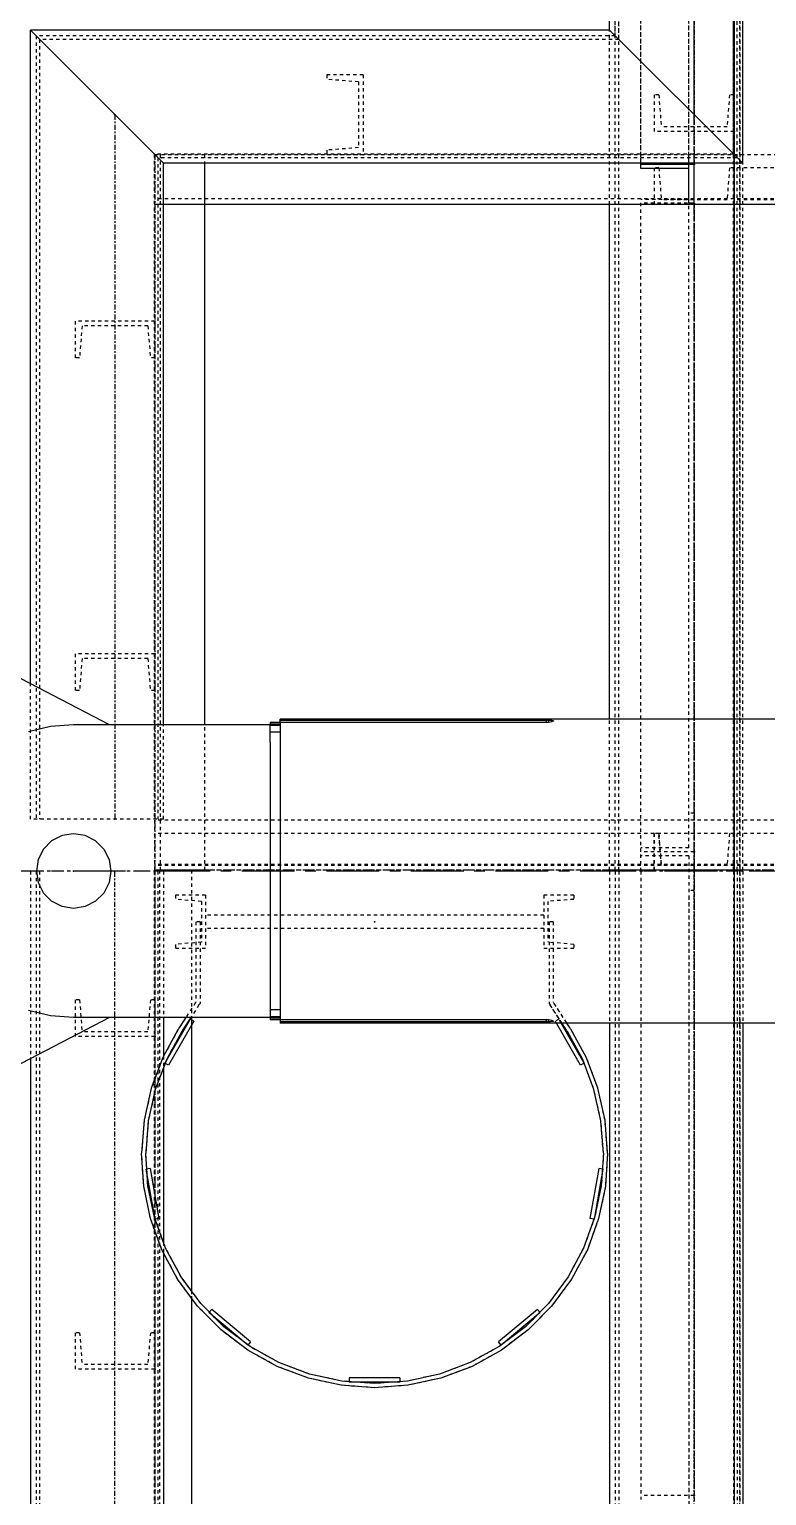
# Model space of a CAD drawing. Header units: millimetres. Extents: x 5143 to 30813, y 232 to 21408.
# Drawn here: x 11949.1 to 12059.9, y 10726.4 to 10946.8 of the extents above; entities that cross this region are included whole.
import ezdxf

# ---------------------------------------------------------------- set-up
doc = ezdxf.new("R2010")
doc.units = ezdxf.units.MM
doc.header["$LTSCALE"] = 0.25
for name, pattern in [('CENTER', [50.8, 31.75, -6.35, 6.35, -6.35]), ('XKITLINE00', [0]), ('XKITLINE02', [4, 2, -2]), ('XKITLINE03', [6, 3, -1, 1, -1])]:
    doc.linetypes.add(name, pattern=pattern)

msp = doc.modelspace()

# ---------------------------------------------------------------- linework, layer by layer
at = {"color": 3, "linetype": 'XKITLINE02'}
for p, q in [((12036.31, 10820.42), (12036.31, 11600.44)), ((12037.16, 10820.42), (12037.16, 11600.44)), ((12037.69, 10820.42), (12037.69, 11600.44)), ((12054.92, 10820.42), (12054.92, 11600.44)), ((12055, 10058.83), (12055.01, 11600.44)), ((12055.46, 10820.42), (12055.46, 11600.44)), ((12055.85, 10058.83), (12055.86, 11600.44)), ((12056.31, 10820.42), (12056.31, 11600.44)), ((12037.16, 10945.77), (12037.16, 11231.06)), ((12037.69, 10945.24), (12037.69, 11231.06)), ((12054.92, 10928), (12054.92, 11231.06)), ((12055, 11231.06), (12055, 10409.49)), ((12055, 10926.62), (12055, 11231.06)), ((12055.46, 10927.47), (12055.46, 11231.06)), ((12055.85, 11231.06), (12055.85, 10409.49)), ((12041.01, 10925.85), (12041.01, 11023.17)), ((12041.01, 10926.62), (12041.01, 11023.17)), ((12049.01, 10920.61), (12049.01, 11023.17)), ((12049.01, 10933.92), (12049.01, 11023.17)), ((12048.21, 10920.61), (12048.21, 11022.59)), ((12048.21, 10925.85), (12048.21, 11022.59)), ((11950.15, 10945.77), (11950.16, 10828.06)), ((12037.16, 10945.77), (11950.15, 10945.77)), ((11950.68, 10945.24), (11950.69, 10828.06)), ((12037.69, 10945.24), (11950.68, 10945.24)), ((12041.01, 10926.62), (12041.01, 10941.92)), ((11993.81, 10939.92), (11993.81, 10939.24)), ((11999.31, 10939.92), (11993.81, 10939.92)), ((11993.81, 10939.92), (11993.81, 10939.24)), ((11998.61, 10938.86), (11993.81, 10939.24)), ((11999.31, 10939.92), (11999.31, 10927.92)), ((11999.31, 10939.92), (11999.31, 10927.92)), ((11998.61, 10938.86), (11998.61, 10928.98)), ((11998.61, 10938.86), (11998.61, 10928.98)), ((12043.69, 10936.92), (12043.01, 10936.92)), ((12043.01, 10936.92), (12043.01, 10931.42)), ((12043.01, 10936.92), (12043.01, 10931.42)), ((12043.69, 10936.92), (12044.07, 10932.12)), ((12043.69, 10936.92), (12044.07, 10932.12)), ((12054.33, 10936.92), (12053.94, 10932.12)), ((12054.33, 10936.92), (12053.94, 10932.12)), ((12055.01, 10936.92), (12054.33, 10936.92)), ((12055.01, 10936.92), (12055.01, 10931.42)), ((12055.01, 10936.92), (12055.01, 10931.42)), ((12048.21, 10925.85), (12048.21, 10934.72)), ((12049.01, 10926.43), (12049.01, 10933.92)), ((12055.01, 10931.42), (12043.01, 10931.42)), ((12053.94, 10932.12), (12044.07, 10932.12)), ((11998.61, 10928.98), (11993.81, 10928.6)), ((11993.81, 10928.6), (11993.81, 10927.92)), ((11993.81, 10928.6), (11993.81, 10927.92)), ((11967.92, 10928), (11967.92, 10828.07)), ((12054.92, 10928), (11967.92, 10928)), ((12062.5, 10927.92), (11968.01, 10927.92)), ((11968.01, 10920.42), (11968.01, 10927.92)), ((11975.51, 10927.92), (11968.01, 10927.92)), ((11968.01, 10820.42), (11968.01, 10927.92)), ((11968.45, 10927.47), (11968.46, 10828.07)), ((12055.46, 10927.47), (11968.45, 10927.47)), ((11968.86, 10820.42), (11968.86, 10927.92)), ((11975.51, 10820.42), (11975.51, 10927.92)), ((11999.31, 10927.92), (11993.81, 10927.92)), ((12049.01, 10926.43), (12041.01, 10926.43)), ((12049.01, 10926.42), (12048.21, 10926.42)), ((12048.21, 10823.75), (12048.21, 10926.42)), ((12049.01, 10823.17), (12049.01, 10926.42)), ((12048.21, 10925.85), (12041.01, 10925.85)), ((12043.69, 10925.92), (12043.01, 10925.92)), ((12043.01, 10925.92), (12043.01, 10920.42)), ((12043.01, 10925.92), (12043.01, 10920.42)), ((12043.69, 10925.92), (12044.07, 10921.12)), ((12043.69, 10925.92), (12044.07, 10921.12)), ((12054.33, 10925.92), (12053.94, 10921.12)), ((12054.33, 10925.92), (12053.94, 10921.12)), ((12055.01, 10925.92), (12054.33, 10925.92)), ((12154.99, 10925.92), (12055.01, 10925.92)), ((12055.01, 10920.42), (12055.01, 10925.92)), ((12055.01, 10925.92), (12055.01, 10920.42)), ((12055.01, 10925.92), (12055.01, 10920.42)), ((12154.99, 10921.27), (11968.01, 10921.27)), ((11969.3, 10920.42), (11968.01, 10920.42)), ((12048.21, 10921.2), (12041.01, 10921.2)), ((12041.01, 10823.17), (12041.01, 10921.2)), ((12049.01, 10920.62), (12041.01, 10920.62)), ((12055.01, 10920.42), (12043.01, 10920.42)), ((12053.94, 10921.12), (12044.07, 10921.12)), ((12049.01, 10920.61), (12048.21, 10920.61)), ((12049.01, 10920.42), (12049.01, 10823.17)), ((12062.5, 10920.42), (12055, 10920.42)), ((12154.99, 10921.12), (12055.01, 10921.12)), ((12154.99, 10920.42), (12055.01, 10920.42)), ((11956.01, 10902.92), (11956.01, 10897.42)), ((11968.01, 10902.92), (11956.01, 10902.92)), ((11956.01, 10902.92), (11956.01, 10897.42)), ((11957.07, 10902.22), (11956.69, 10897.42)), ((11957.07, 10902.22), (11956.69, 10897.42)), ((11966.94, 10902.22), (11957.07, 10902.22)), ((11966.94, 10902.22), (11967.33, 10897.42)), ((11966.94, 10902.22), (11967.33, 10897.42)), ((11968.01, 10902.92), (11968.01, 10897.42)), ((11968.01, 10902.92), (11968.01, 10897.42)), ((11956.69, 10897.42), (11956.01, 10897.42)), ((11968.01, 10897.42), (11967.33, 10897.42)), ((11956.01, 10852.92), (11956.01, 10847.42)), ((11968.01, 10852.92), (11956.01, 10852.92)), ((11956.01, 10852.92), (11956.01, 10847.42)), ((11957.07, 10852.22), (11956.69, 10847.42)), ((11957.07, 10852.22), (11956.69, 10847.42)), ((11966.94, 10852.22), (11957.07, 10852.22)), ((11966.94, 10852.22), (11967.33, 10847.42)), ((11966.94, 10852.22), (11967.33, 10847.42)), ((11968.01, 10852.92), (11968.01, 10847.42)), ((11968.01, 10852.92), (11968.01, 10847.42)), ((11949.31, 10828.06), (11949.31, 10848.45)), ((11956.69, 10847.42), (11956.01, 10847.42)), ((11968.01, 10847.42), (11967.33, 10847.42)), ((11969.31, 10828.07), (11969.31, 10842.27)), ((11975.51, 10820.42), (11975.51, 10842.27)), ((12036.31, 10820.42), (12036.31, 10843.12)), ((11969.31, 10828.07), (11949.31, 10828.06)), ((12154.99, 10827.92), (11968.01, 10827.92)), ((11968.01, 10820.42), (11968.01, 10827.92)), ((12049.01, 10828.97), (12048.21, 10828.97)), ((12154.99, 10825.92), (11968.01, 10825.92)), ((11968.01, 10820.42), (11968.01, 10825.92)), ((12043.69, 10825.92), (12043.01, 10825.92)), ((12043.01, 10825.92), (12043.01, 10820.42)), ((12043.01, 10825.92), (12043.01, 10820.42)), ((12043.69, 10825.92), (12043.01, 10825.92)), ((12043.01, 10820.42), (12043.01, 10825.92)), ((12043.01, 10825.92), (12043.01, 10820.42)), ((12043.69, 10825.92), (12044.07, 10821.12)), ((12043.69, 10825.92), (12044.07, 10821.12)), ((12044.07, 10821.12), (12043.69, 10825.92)), ((12043.69, 10825.92), (12044.07, 10821.12)), ((12054.33, 10825.92), (12053.94, 10821.12)), ((12054.33, 10825.92), (12053.94, 10821.12)), ((12054.33, 10825.92), (12053.94, 10821.12)), ((12054.33, 10825.92), (12053.94, 10821.12)), ((12055.01, 10825.92), (12054.33, 10825.92)), ((12055.01, 10825.92), (12054.33, 10825.92)), ((12055.01, 10825.92), (12055.01, 10820.42)), ((12055.01, 10825.92), (12055.01, 10820.42)), ((12055.01, 10820.42), (12055.01, 10825.92)), ((12055.01, 10825.92), (12055.01, 10820.42)), ((12048.21, 10823.75), (12041.01, 10823.75)), ((12041.01, 10820.27), (12041.01, 10823.17)), ((12049.01, 10823.17), (12041.01, 10823.17)), ((12049.01, 10823.17), (12041.01, 10823.17)), ((12048.21, 10822.59), (12041.01, 10822.59)), ((12048.21, 10822.59), (12048.21, 10723.52)), ((12049.01, 10823.17), (12049.01, 10720.61)), ((11969.31, 10820.27), (11949.31, 10820.28)), ((11949.31, 10820.28), (11949.31, 10792.1)), ((11950.16, 10820.28), (11950.15, 10702.57)), ((11950.69, 10820.28), (11950.68, 10703.1)), ((11967.92, 10820.27), (11967.92, 10720.34)), ((12154.99, 10821.27), (11968.01, 10821.27)), ((12154.99, 10821.12), (11968.01, 10821.12)), ((12154.99, 10820.42), (11968.01, 10820.42)), ((12154.99, 10820.42), (11968.01, 10820.42)), ((11973.51, 10820.42), (11968.01, 10820.42)), ((11968.01, 10820.42), (11968.01, 10720.42)), ((11975.51, 10820.42), (11968.01, 10820.42)), ((11968.46, 10820.27), (11968.45, 10720.87)), ((11968.71, 10820.42), (11968.71, 10720.42)), ((11969.31, 10820.27), (11969.31, 10798.27)), ((11973.51, 10820.42), (11973.51, 10720.42)), ((11973.51, 10820.42), (11973.51, 10798.27)), ((12056.31, 10820.42), (12036.31, 10820.42)), ((12056.31, 10820.27), (12036.31, 10820.27)), ((12036.31, 10820.27), (12036.31, 10797.42)), ((12037.16, 10820.27), (12037.16, 10409.49)), ((12037.69, 10820.27), (12037.69, 10409.49)), ((12041.01, 10820.27), (12041.01, 10725.85)), ((12055.01, 10820.42), (12043.01, 10820.42)), ((12055.01, 10820.42), (12043.01, 10820.42)), ((12053.94, 10821.12), (12044.07, 10821.12)), ((12053.94, 10821.12), (12044.07, 10821.12)), ((12054.92, 10820.27), (12054.93, 10409.49)), ((12055.46, 10820.27), (12055.46, 10409.49)), ((12056.31, 10820.27), (12056.31, 10797.42)), ((11971.11, 10816.65), (11971.11, 10816.03)), ((11975.61, 10816.65), (11971.11, 10816.65)), ((11975.01, 10815.72), (11971.11, 10816.03)), ((11975.61, 10816.65), (11975.61, 10808.65)), ((12030.91, 10816.65), (12026.41, 10816.65)), ((12026.41, 10816.65), (12026.41, 10808.65)), ((12030.91, 10816.03), (12027.01, 10815.72)), ((12030.91, 10816.65), (12030.91, 10816.03)), ((12049.01, 10817.35), (12048.21, 10817.35)), ((12048.21, 10816.48), (12048.21, 10720.61)), ((11975.01, 10815.72), (11975.01, 10809.59)), ((11975.61, 10813.65), (11975.61, 10811.65)), ((12026.41, 10813.65), (11975.61, 10813.65)), ((11975.61, 10813.65), (11975.61, 10811.65)), ((12026.41, 10813.65), (11975.61, 10813.65)), ((11975.61, 10813.65), (11975.61, 10811.65)), ((12026.41, 10813.65), (11975.61, 10813.65)), ((11975.61, 10813.65), (11975.61, 10811.65)), ((12026.41, 10813.65), (11975.61, 10813.65)), ((11975.61, 10813.65), (11975.61, 10811.65)), ((12026.41, 10813.65), (11975.61, 10813.65)), ((11975.61, 10813.65), (11975.61, 10811.65)), ((12026.41, 10813.65), (11975.61, 10813.65)), ((11975.61, 10813.65), (11975.61, 10811.65)), ((12026.41, 10813.65), (11975.61, 10813.65)), ((11975.61, 10813.65), (11975.61, 10811.65)), ((12026.41, 10813.65), (11975.61, 10813.65)), ((11975.61, 10813.65), (11975.61, 10811.65)), ((12026.41, 10813.65), (11975.61, 10813.65)), ((11975.61, 10813.65), (11975.61, 10811.65)), ((12026.41, 10813.65), (11975.61, 10813.65)), ((11975.61, 10813.65), (11975.61, 10811.65)), ((12026.41, 10813.65), (11975.61, 10813.65)), ((11975.61, 10813.65), (11975.61, 10811.65)), ((12026.41, 10813.65), (11975.61, 10813.65)), ((11975.61, 10813.65), (11975.61, 10811.65)), ((12026.41, 10813.65), (11975.61, 10813.65)), ((11975.61, 10813.65), (11975.61, 10811.65)), ((12026.41, 10813.65), (11975.61, 10813.65)), ((11975.61, 10813.65), (11975.61, 10811.65)), ((12026.41, 10813.65), (11975.61, 10813.65)), ((11975.61, 10813.65), (11975.61, 10811.65)), ((12026.41, 10813.65), (11975.61, 10813.65)), ((11975.61, 10813.65), (11975.61, 10811.65)), ((12026.41, 10813.65), (11975.61, 10813.65)), ((11975.61, 10813.65), (11975.61, 10811.65)), ((12026.41, 10813.65), (11975.61, 10813.65)), ((11975.61, 10813.65), (11975.61, 10811.65)), ((12026.41, 10813.65), (11975.61, 10813.65)), ((11975.61, 10813.65), (11975.61, 10811.65)), ((12026.41, 10813.65), (11975.61, 10813.65)), ((11975.61, 10813.65), (11975.61, 10811.65)), ((12026.41, 10813.65), (11975.61, 10813.65)), ((11975.61, 10813.65), (11975.61, 10811.65)), ((12026.41, 10813.65), (11975.61, 10813.65)), ((11975.61, 10813.65), (11975.61, 10811.65)), ((12026.41, 10813.65), (11975.61, 10813.65)), ((11975.61, 10813.65), (11975.61, 10811.65)), ((12026.41, 10813.65), (11975.61, 10813.65)), ((11975.61, 10813.65), (11975.61, 10811.65)), ((12026.41, 10813.65), (11975.61, 10813.65)), ((11975.61, 10813.65), (11975.61, 10811.65)), ((12026.41, 10813.65), (11975.61, 10813.65)), ((11975.61, 10813.65), (11975.61, 10811.65)), ((12026.41, 10813.65), (11975.61, 10813.65)), ((11975.61, 10813.65), (11975.61, 10811.65)), ((12026.41, 10813.65), (11975.61, 10813.65)), ((11975.61, 10813.65), (11975.61, 10811.65)), ((12026.41, 10813.65), (11975.61, 10813.65)), ((11975.61, 10813.65), (11975.61, 10811.65)), ((12026.41, 10813.65), (11975.61, 10813.65)), ((11975.61, 10813.65), (11975.61, 10811.65)), ((12026.41, 10813.65), (11975.61, 10813.65)), ((12026.41, 10813.65), (12026.41, 10811.65)), ((12026.41, 10813.65), (12026.41, 10811.65)), ((12026.41, 10813.65), (12026.41, 10811.65)), ((12026.41, 10813.65), (12026.41, 10811.65)), ((12026.41, 10813.65), (12026.41, 10811.65)), ((12026.41, 10813.65), (12026.41, 10811.65)), ((12026.41, 10813.65), (12026.41, 10811.65)), ((12026.41, 10813.65), (12026.41, 10811.65)), ((12026.41, 10813.65), (12026.41, 10811.65)), ((12026.41, 10813.65), (12026.41, 10811.65)), ((12026.41, 10813.65), (12026.41, 10811.65)), ((12026.41, 10813.65), (12026.41, 10811.65)), ((12026.41, 10813.65), (12026.41, 10811.65)), ((12026.41, 10813.65), (12026.41, 10811.65)), ((12026.41, 10813.65), (12026.41, 10811.65)), ((12026.41, 10813.65), (12026.41, 10811.65)), ((12026.41, 10813.65), (12026.41, 10811.65)), ((12026.41, 10813.65), (12026.41, 10811.65)), ((12026.41, 10813.65), (12026.41, 10811.65)), ((12026.41, 10813.65), (12026.41, 10811.65)), ((12026.41, 10813.65), (12026.41, 10811.65)), ((12026.41, 10813.65), (12026.41, 10811.65)), ((12026.41, 10813.65), (12026.41, 10811.65)), ((12026.41, 10813.65), (12026.41, 10811.65)), ((12026.41, 10813.65), (12026.41, 10811.65)), ((12026.41, 10813.65), (12026.41, 10811.65)), ((12026.41, 10813.65), (12026.41, 10811.65)), ((12026.41, 10813.65), (12026.41, 10811.65)), ((12026.41, 10813.65), (12026.41, 10811.65)), ((12026.41, 10813.65), (12026.41, 10811.65)), ((12026.41, 10813.65), (12026.41, 10811.65)), ((12027.01, 10815.72), (12027.01, 10809.59)), ((11974.18, 10812.65), (11974.18, 10800.6)), ((11974.81, 10812.65), (11974.18, 10812.65)), ((11974.18, 10812.65), (11974.18, 10800.6)), ((11974.81, 10812.65), (11974.18, 10812.65)), ((11974.18, 10812.65), (11974.18, 10800.6)), ((11974.81, 10812.65), (11974.18, 10812.65)), ((11974.18, 10812.65), (11974.18, 10800.6)), ((11974.81, 10812.65), (11974.18, 10812.65)), ((11974.18, 10812.65), (11974.18, 10800.6)), ((11974.81, 10812.65), (11974.18, 10812.65)), ((11974.18, 10812.65), (11974.18, 10800.6)), ((11974.81, 10812.65), (11974.18, 10812.65)), ((11974.18, 10812.65), (11974.18, 10800.6)), ((11974.81, 10812.65), (11974.18, 10812.65)), ((11974.81, 10812.65), (11974.81, 10800.4)), ((11974.81, 10812.65), (11974.81, 10800.4)), ((11974.81, 10812.65), (11974.81, 10800.4)), ((11974.81, 10812.65), (11974.81, 10800.4)), ((11974.81, 10812.65), (11974.81, 10800.4)), ((11974.81, 10812.65), (11974.81, 10800.4)), ((11974.81, 10812.65), (11974.81, 10800.4)), ((12026.41, 10811.65), (11975.61, 10811.65)), ((12026.41, 10811.65), (11975.61, 10811.65)), ((12026.41, 10811.65), (11975.61, 10811.65)), ((12026.41, 10811.65), (11975.61, 10811.65)), ((12026.41, 10811.65), (11975.61, 10811.65)), ((12026.41, 10811.65), (11975.61, 10811.65)), ((12026.41, 10811.65), (11975.61, 10811.65)), ((12026.41, 10811.65), (11975.61, 10811.65)), ((12026.41, 10811.65), (11975.61, 10811.65)), ((12026.41, 10811.65), (11975.61, 10811.65)), ((12026.41, 10811.65), (11975.61, 10811.65)), ((12026.41, 10811.65), (11975.61, 10811.65)), ((12026.41, 10811.65), (11975.61, 10811.65)), ((12026.41, 10811.65), (11975.61, 10811.65)), ((12026.41, 10811.65), (11975.61, 10811.65)), ((12026.41, 10811.65), (11975.61, 10811.65)), ((12026.41, 10811.65), (11975.61, 10811.65)), ((12026.41, 10811.65), (11975.61, 10811.65)), ((12026.41, 10811.65), (11975.61, 10811.65)), ((12026.41, 10811.65), (11975.61, 10811.65)), ((12026.41, 10811.65), (11975.61, 10811.65)), ((12026.41, 10811.65), (11975.61, 10811.65)), ((12026.41, 10811.65), (11975.61, 10811.65)), ((12026.41, 10811.65), (11975.61, 10811.65)), ((12026.41, 10811.65), (11975.61, 10811.65)), ((12026.41, 10811.65), (11975.61, 10811.65)), ((12026.41, 10811.65), (11975.61, 10811.65)), ((12026.41, 10811.65), (11975.61, 10811.65)), ((12026.41, 10811.65), (11975.61, 10811.65)), ((12026.41, 10811.65), (11975.61, 10811.65)), ((12026.41, 10811.65), (11975.61, 10811.65)), ((12027.21, 10812.65), (12027.21, 10800.4)), ((12027.84, 10812.65), (12027.21, 10812.65)), ((12027.21, 10812.65), (12027.21, 10800.4)), ((12027.84, 10812.65), (12027.21, 10812.65)), ((12027.21, 10812.65), (12027.21, 10800.4)), ((12027.84, 10812.65), (12027.21, 10812.65)), ((12027.21, 10812.65), (12027.21, 10800.4)), ((12027.84, 10812.65), (12027.21, 10812.65)), ((12027.21, 10812.65), (12027.21, 10800.4)), ((12027.84, 10812.65), (12027.21, 10812.65)), ((12027.21, 10812.65), (12027.21, 10800.4)), ((12027.84, 10812.65), (12027.21, 10812.65)), ((12027.21, 10812.65), (12027.21, 10800.4)), ((12027.84, 10812.65), (12027.21, 10812.65)), ((12027.84, 10812.65), (12027.84, 10800.6)), ((12027.84, 10812.65), (12027.84, 10800.6)), ((12027.84, 10812.65), (12027.84, 10800.6)), ((12027.84, 10812.65), (12027.84, 10800.6)), ((12027.84, 10812.65), (12027.84, 10800.6)), ((12027.84, 10812.65), (12027.84, 10800.6)), ((12027.84, 10812.65), (12027.84, 10800.6)), ((11975.01, 10809.59), (11971.11, 10809.27)), ((11971.11, 10809.27), (11971.11, 10808.65)), ((12030.91, 10809.27), (12027.01, 10809.59)), ((12030.91, 10809.27), (12030.91, 10808.65)), ((11975.61, 10808.65), (11971.11, 10808.65)), ((12030.91, 10808.65), (12026.41, 10808.65)), ((11956.69, 10800.92), (11956.01, 10800.92)), ((11956.01, 10800.92), (11956.01, 10795.42)), ((11956.01, 10800.92), (11956.01, 10795.42)), ((11956.69, 10800.92), (11957.07, 10796.12)), ((11956.69, 10800.92), (11957.07, 10796.12)), ((11967.33, 10800.92), (11966.94, 10796.12)), ((11967.33, 10800.92), (11966.94, 10796.12)), ((11968.01, 10800.92), (11967.33, 10800.92)), ((11968.01, 10800.92), (11968.01, 10795.42)), ((11968.01, 10800.92), (11968.01, 10795.42)), ((11974.12, 10800.52), (11971.62, 10796.68)), ((11974.12, 10800.52), (11971.62, 10796.68)), ((11974.12, 10800.52), (11971.62, 10796.68)), ((11974.12, 10800.52), (11971.62, 10796.68)), ((11974.12, 10800.52), (11971.62, 10796.68)), ((11974.12, 10800.52), (11971.62, 10796.68)), ((11974.12, 10800.52), (11971.62, 10796.68)), ((11974.12, 10800.52), (11971.62, 10796.68)), ((11974.12, 10800.52), (11971.62, 10796.68)), ((11974.12, 10800.52), (11971.62, 10796.68)), ((11974.12, 10800.52), (11971.62, 10796.68)), ((11974.12, 10800.52), (11971.62, 10796.68)), ((11974.12, 10800.52), (11971.62, 10796.68)), ((11974.18, 10800.6), (11974.12, 10800.52)), ((11974.18, 10800.6), (11974.12, 10800.52)), ((11974.18, 10800.6), (11974.12, 10800.52)), ((11974.18, 10800.6), (11974.12, 10800.52)), ((11974.18, 10800.6), (11974.12, 10800.52)), ((11974.18, 10800.6), (11974.12, 10800.52)), ((11974.18, 10800.6), (11974.12, 10800.52)), ((11974.81, 10800.4), (11974.63, 10800.16)), ((11974.81, 10800.4), (11974.63, 10800.16)), ((11974.81, 10800.4), (11974.63, 10800.16)), ((11974.81, 10800.4), (11974.63, 10800.16)), ((11974.81, 10800.4), (11974.63, 10800.16)), ((11974.81, 10800.4), (11974.63, 10800.16)), ((11974.81, 10800.4), (11974.63, 10800.16)), ((12027.21, 10800.4), (12027.38, 10800.16)), ((12027.21, 10800.4), (12027.38, 10800.16)), ((12027.21, 10800.4), (12027.38, 10800.16)), ((12027.21, 10800.4), (12027.38, 10800.16)), ((12027.21, 10800.4), (12027.38, 10800.16)), ((12027.21, 10800.4), (12027.38, 10800.16)), ((12027.21, 10800.4), (12027.38, 10800.16)), ((12027.21, 10800.4), (12027.38, 10800.16)), ((12027.21, 10800.4), (12027.38, 10800.16)), ((12027.21, 10800.4), (12027.38, 10800.16)), ((12027.21, 10800.4), (12027.38, 10800.16)), ((12027.21, 10800.4), (12027.38, 10800.16)), ((12027.21, 10800.4), (12027.38, 10800.16)), ((12027.21, 10800.4), (12027.38, 10800.16)), ((12027.84, 10800.6), (12027.89, 10800.52)), ((12027.84, 10800.6), (12027.89, 10800.52)), ((12027.84, 10800.6), (12027.89, 10800.52)), ((12027.84, 10800.6), (12027.89, 10800.52)), ((12027.84, 10800.6), (12027.89, 10800.52)), ((12027.84, 10800.6), (12027.89, 10800.52)), ((12027.84, 10800.6), (12027.89, 10800.52)), ((12027.84, 10800.6), (12027.89, 10800.52)), ((12027.84, 10800.6), (12027.89, 10800.52)), ((12027.84, 10800.6), (12027.89, 10800.52)), ((12027.84, 10800.6), (12027.89, 10800.52)), ((12027.84, 10800.6), (12027.89, 10800.52)), ((12027.84, 10800.6), (12027.89, 10800.52)), ((12027.84, 10800.6), (12027.89, 10800.52)), ((12030.39, 10796.68), (12027.89, 10800.52)), ((12030.39, 10796.68), (12027.89, 10800.52)), ((12030.39, 10796.68), (12027.89, 10800.52)), ((12030.39, 10796.68), (12027.89, 10800.52)), ((12030.39, 10796.68), (12027.89, 10800.52)), ((12030.39, 10796.68), (12027.89, 10800.52)), ((12030.39, 10796.68), (12027.89, 10800.52)), ((12030.39, 10796.68), (12027.89, 10800.52)), ((12030.39, 10796.68), (12027.89, 10800.52)), ((12030.39, 10796.68), (12027.89, 10800.52)), ((12029.9, 10797.42), (12027.89, 10800.52)), ((12029.9, 10797.42), (12027.89, 10800.52)), ((12030.39, 10796.68), (12027.89, 10800.52)), ((12030.39, 10796.68), (12027.89, 10800.52)), ((11974.63, 10800.16), (11972.16, 10796.35)), ((11974.63, 10800.16), (11972.16, 10796.35)), ((11974.63, 10800.16), (11972.16, 10796.35)), ((11974.63, 10800.16), (11972.16, 10796.35)), ((11974.63, 10800.16), (11972.16, 10796.35)), ((11974.63, 10800.16), (11972.16, 10796.35)), ((11974.63, 10800.16), (11973.41, 10798.27)), ((12029.85, 10796.35), (12027.38, 10800.16)), ((12029.85, 10796.35), (12027.38, 10800.16)), ((12029.85, 10796.35), (12027.38, 10800.16)), ((12029.85, 10796.35), (12027.38, 10800.16)), ((12029.85, 10796.35), (12027.38, 10800.16)), ((12029.85, 10796.35), (12027.38, 10800.16)), ((12029.85, 10796.35), (12027.38, 10800.16)), ((12029.85, 10796.35), (12027.38, 10800.16)), ((12029.85, 10796.35), (12027.38, 10800.16)), ((12029.85, 10796.35), (12027.38, 10800.16)), ((12029.15, 10797.42), (12027.38, 10800.16)), ((12029.15, 10797.42), (12027.38, 10800.16)), ((12029.85, 10796.35), (12027.38, 10800.16)), ((12029.85, 10796.35), (12027.38, 10800.16)), ((11966.94, 10796.12), (11957.07, 10796.12)), ((11971.52, 10796.51), (11969.21, 10792.28)), ((11971.52, 10796.51), (11969.21, 10792.28)), ((11971.52, 10796.51), (11969.21, 10792.28)), ((11971.52, 10796.51), (11969.21, 10792.28)), ((11971.52, 10796.51), (11969.21, 10792.28)), ((11971.52, 10796.51), (11969.21, 10792.28)), ((11972.05, 10796.17), (11969.78, 10792.02)), ((11972.05, 10796.17), (11969.78, 10792.02)), ((11972.05, 10796.17), (11969.78, 10792.02)), ((11972.05, 10796.17), (11969.78, 10792.02)), ((11972.05, 10796.17), (11969.78, 10792.02)), ((11972.05, 10796.17), (11969.78, 10792.02)), ((11971.57, 10796.59), (11971.52, 10796.51)), ((11971.57, 10796.59), (11971.52, 10796.51)), ((11971.57, 10796.59), (11971.52, 10796.51)), ((11971.57, 10796.59), (11971.52, 10796.51)), ((11971.57, 10796.59), (11971.52, 10796.51)), ((11971.57, 10796.59), (11971.52, 10796.51)), ((11971.62, 10796.68), (11971.57, 10796.59)), ((11971.62, 10796.68), (11971.57, 10796.59)), ((11971.62, 10796.68), (11971.57, 10796.59)), ((11971.62, 10796.68), (11971.57, 10796.59)), ((11971.62, 10796.68), (11971.57, 10796.59)), ((11971.62, 10796.68), (11971.57, 10796.59)), ((11971.62, 10796.68), (11971.57, 10796.59)), ((11971.62, 10796.68), (11971.57, 10796.59)), ((11971.62, 10796.68), (11971.57, 10796.59)), ((11971.62, 10796.68), (11971.57, 10796.59)), ((11971.62, 10796.68), (11971.57, 10796.59)), ((11971.62, 10796.68), (11971.57, 10796.59)), ((11971.62, 10796.68), (11971.57, 10796.59)), ((11972.11, 10796.26), (11972.05, 10796.17)), ((11972.11, 10796.26), (11972.05, 10796.17)), ((11972.11, 10796.26), (11972.05, 10796.17)), ((11972.11, 10796.26), (11972.05, 10796.17)), ((11972.11, 10796.26), (11972.05, 10796.17)), ((11972.11, 10796.26), (11972.05, 10796.17)), ((11972.16, 10796.35), (11972.11, 10796.26)), ((11972.16, 10796.35), (11972.11, 10796.26)), ((11972.16, 10796.35), (11972.11, 10796.26)), ((11972.16, 10796.35), (11972.11, 10796.26)), ((11972.16, 10796.35), (11972.11, 10796.26)), ((11972.16, 10796.35), (11972.11, 10796.26)), ((11973.51, 10797.93), (11973.51, 10797.08)), ((12028.68, 10798.03), (12028.14, 10797.72)), ((12028.31, 10797.42), (12028.14, 10797.72)), ((12029.03, 10797.42), (12028.68, 10798.03)), ((12029.9, 10796.26), (12029.85, 10796.35)), ((12029.9, 10796.26), (12029.85, 10796.35)), ((12029.9, 10796.26), (12029.85, 10796.35)), ((12029.9, 10796.26), (12029.85, 10796.35)), ((12029.9, 10796.26), (12029.85, 10796.35)), ((12029.9, 10796.26), (12029.85, 10796.35)), ((12029.96, 10796.17), (12029.9, 10796.26)), ((12029.96, 10796.17), (12029.9, 10796.26)), ((12029.96, 10796.17), (12029.9, 10796.26)), ((12029.96, 10796.17), (12029.9, 10796.26)), ((12029.96, 10796.17), (12029.9, 10796.26)), ((12029.96, 10796.17), (12029.9, 10796.26)), ((12032.26, 10791.96), (12029.96, 10796.17)), ((12032.26, 10791.96), (12029.96, 10796.17)), ((12032.26, 10791.96), (12029.96, 10796.17)), ((12032.26, 10791.96), (12029.96, 10796.17)), ((12032.26, 10791.96), (12029.96, 10796.17)), ((12032.26, 10791.96), (12029.96, 10796.17)), ((12030.39, 10796.68), (12030.44, 10796.59)), ((12030.39, 10796.68), (12030.44, 10796.59)), ((12030.39, 10796.68), (12030.44, 10796.59)), ((12030.39, 10796.68), (12030.44, 10796.59)), ((12030.39, 10796.68), (12030.44, 10796.59)), ((12030.39, 10796.68), (12030.44, 10796.59)), ((12030.39, 10796.68), (12030.44, 10796.59)), ((12030.39, 10796.68), (12030.44, 10796.59)), ((12030.39, 10796.68), (12030.44, 10796.59)), ((12030.39, 10796.68), (12030.44, 10796.59)), ((12030.39, 10796.68), (12030.44, 10796.59)), ((12030.39, 10796.68), (12030.44, 10796.59)), ((12030.39, 10796.68), (12030.44, 10796.59)), ((12030.5, 10796.51), (12030.44, 10796.59)), ((12030.5, 10796.51), (12030.44, 10796.59)), ((12030.5, 10796.51), (12030.44, 10796.59)), ((12030.5, 10796.51), (12030.44, 10796.59)), ((12030.5, 10796.51), (12030.44, 10796.59)), ((12030.5, 10796.51), (12030.44, 10796.59)), ((12032.83, 10792.22), (12030.5, 10796.51)), ((12032.83, 10792.22), (12030.5, 10796.51)), ((12032.83, 10792.22), (12030.5, 10796.51)), ((12032.83, 10792.22), (12030.5, 10796.51)), ((12032.83, 10792.22), (12030.5, 10796.51)), ((12032.83, 10792.22), (12030.5, 10796.51)), ((11968.01, 10795.42), (11956.01, 10795.42)), ((11969.21, 10792.28), (11967.47, 10787.66)), ((11969.21, 10792.28), (11967.47, 10787.66)), ((11969.21, 10792.28), (11967.47, 10787.66)), ((11969.21, 10792.28), (11967.47, 10787.66)), ((11969.21, 10792.28), (11967.47, 10787.66)), ((11969.21, 10792.28), (11967.47, 10787.66)), ((11969.78, 10792.02), (11968.07, 10787.48)), ((11969.78, 10792.02), (11968.07, 10787.48)), ((11969.78, 10792.02), (11968.07, 10787.48)), ((11969.78, 10792.02), (11968.07, 10787.48)), ((11969.78, 10792.02), (11968.07, 10787.48)), ((11969.78, 10792.02), (11968.07, 10787.48)), ((11969.31, 10792.46), (11969.31, 10790.75)), ((12033.94, 10787.48), (12032.26, 10791.96)), ((12033.94, 10787.48), (12032.26, 10791.96)), ((12033.94, 10787.48), (12032.26, 10791.96)), ((12033.94, 10787.48), (12032.26, 10791.96)), ((12033.94, 10787.48), (12032.26, 10791.96)), ((12033.94, 10787.48), (12032.26, 10791.96)), ((12034.55, 10787.66), (12032.83, 10792.22)), ((12034.55, 10787.66), (12032.83, 10792.22)), ((12034.55, 10787.66), (12032.83, 10792.22)), ((12034.55, 10787.66), (12032.83, 10792.22)), ((12034.55, 10787.66), (12032.83, 10792.22)), ((12034.55, 10787.66), (12032.83, 10792.22)), ((11967.47, 10787.66), (11966.39, 10782.83)), ((11967.47, 10787.66), (11966.39, 10782.83)), ((11967.47, 10787.66), (11966.39, 10782.83)), ((11967.47, 10787.66), (11966.39, 10782.83)), ((11967.47, 10787.66), (11966.39, 10782.83)), ((11967.47, 10787.66), (11966.39, 10782.83)), ((11968.07, 10787.48), (11967.01, 10782.74)), ((11968.07, 10787.48), (11967.01, 10782.74)), ((11968.07, 10787.48), (11967.01, 10782.74)), ((11968.07, 10787.48), (11967.01, 10782.74)), ((11968.07, 10787.48), (11967.01, 10782.74)), ((11968.07, 10787.48), (11967.01, 10782.74)), ((12035, 10782.74), (12033.94, 10787.48)), ((12035, 10782.74), (12033.94, 10787.48)), ((12035, 10782.74), (12033.94, 10787.48)), ((12035, 10782.74), (12033.94, 10787.48)), ((12035, 10782.74), (12033.94, 10787.48)), ((12035, 10782.74), (12033.94, 10787.48)), ((12035.62, 10782.83), (12034.55, 10787.66)), ((12035.62, 10782.83), (12034.55, 10787.66)), ((12035.62, 10782.83), (12034.55, 10787.66)), ((12035.62, 10782.83), (12034.55, 10787.66)), ((12035.62, 10782.83), (12034.55, 10787.66)), ((12035.62, 10782.83), (12034.55, 10787.66)), ((11966.39, 10782.83), (11966.01, 10777.88)), ((11966.39, 10782.83), (11966.01, 10777.88)), ((11966.39, 10782.83), (11966.01, 10777.88)), ((11966.39, 10782.83), (11966.01, 10777.88)), ((11966.39, 10782.83), (11966.01, 10777.88)), ((11966.39, 10782.83), (11966.01, 10777.88)), ((12036.01, 10777.88), (12035.62, 10782.83)), ((12036.01, 10777.88), (12035.62, 10782.83)), ((12036.01, 10777.88), (12035.62, 10782.83)), ((12036.01, 10777.88), (12035.62, 10782.83)), ((12036.01, 10777.88), (12035.62, 10782.83)), ((12036.01, 10777.88), (12035.62, 10782.83)), ((11967.01, 10782.74), (11966.64, 10777.87)), ((11967.01, 10782.74), (11966.64, 10777.87)), ((11967.01, 10782.74), (11966.64, 10777.87)), ((11967.01, 10782.74), (11966.64, 10777.87)), ((11967.01, 10782.74), (11966.64, 10777.87)), ((11967.01, 10782.74), (11966.64, 10777.87)), ((12035.38, 10777.87), (12035, 10782.74)), ((12035.38, 10777.87), (12035, 10782.74)), ((12035.38, 10777.87), (12035, 10782.74)), ((12035.38, 10777.87), (12035, 10782.74)), ((12035.38, 10777.87), (12035, 10782.74)), ((12035.38, 10777.87), (12035, 10782.74)), ((11966.33, 10772.92), (11966.01, 10777.88)), ((11966.33, 10772.92), (11966.01, 10777.88)), ((11966.33, 10772.92), (11966.01, 10777.88)), ((11966.33, 10772.92), (11966.01, 10777.88)), ((11966.33, 10772.92), (11966.01, 10777.88)), ((11966.33, 10772.92), (11966.01, 10777.88)), ((11966.95, 10773), (11966.64, 10777.87)), ((11966.95, 10773), (11966.64, 10777.87)), ((11966.95, 10773), (11966.64, 10777.87)), ((11966.95, 10773), (11966.64, 10777.87)), ((11966.95, 10773), (11966.64, 10777.87)), ((11966.95, 10773), (11966.64, 10777.87)), ((12035.38, 10777.87), (12035.06, 10773)), ((12035.38, 10777.87), (12035.06, 10773)), ((12035.38, 10777.87), (12035.06, 10773)), ((12035.38, 10777.87), (12035.06, 10773)), ((12035.38, 10777.87), (12035.06, 10773)), ((12035.38, 10777.87), (12035.06, 10773)), ((12036.01, 10777.88), (12035.68, 10772.92)), ((12036.01, 10777.88), (12035.68, 10772.92)), ((12036.01, 10777.88), (12035.68, 10772.92)), ((12036.01, 10777.88), (12035.68, 10772.92)), ((12036.01, 10777.88), (12035.68, 10772.92)), ((12036.01, 10777.88), (12035.68, 10772.92)), ((11967.35, 10768.06), (11966.33, 10772.92)), ((11967.35, 10768.06), (11966.33, 10772.92)), ((11967.35, 10768.06), (11966.33, 10772.92)), ((11967.35, 10768.06), (11966.33, 10772.92)), ((11967.35, 10768.06), (11966.33, 10772.92)), ((11967.35, 10768.06), (11966.33, 10772.92)), ((11967.95, 10768.23), (11966.95, 10773)), ((11967.95, 10768.23), (11966.95, 10773)), ((11967.95, 10768.23), (11966.95, 10773)), ((11967.95, 10768.23), (11966.95, 10773)), ((11967.95, 10768.23), (11966.95, 10773)), ((11967.95, 10768.23), (11966.95, 10773)), ((12035.06, 10773), (12034.06, 10768.23)), ((12035.06, 10773), (12034.06, 10768.23)), ((12035.06, 10773), (12034.06, 10768.23)), ((12035.06, 10773), (12034.06, 10768.23)), ((12035.06, 10773), (12034.06, 10768.23)), ((12035.06, 10773), (12034.06, 10768.23)), ((12035.68, 10772.92), (12034.66, 10768.06)), ((12035.68, 10772.92), (12034.66, 10768.06)), ((12035.68, 10772.92), (12034.66, 10768.06)), ((12035.68, 10772.92), (12034.66, 10768.06)), ((12035.68, 10772.92), (12034.66, 10768.06)), ((12035.68, 10772.92), (12034.66, 10768.06)), ((11969.05, 10763.39), (11967.35, 10768.06)), ((11969.05, 10763.39), (11967.35, 10768.06)), ((11969.05, 10763.39), (11967.35, 10768.06)), ((11969.05, 10763.39), (11967.35, 10768.06)), ((11969.05, 10763.39), (11967.35, 10768.06)), ((11969.05, 10763.39), (11967.35, 10768.06)), ((11969.62, 10763.64), (11967.95, 10768.23)), ((11969.62, 10763.64), (11967.95, 10768.23)), ((11969.62, 10763.64), (11967.95, 10768.23)), ((11969.62, 10763.64), (11967.95, 10768.23)), ((11969.62, 10763.64), (11967.95, 10768.23)), ((11969.62, 10763.64), (11967.95, 10768.23)), ((12034.06, 10768.23), (12032.39, 10763.64)), ((12034.06, 10768.23), (12032.39, 10763.64)), ((12034.06, 10768.23), (12032.39, 10763.64)), ((12034.06, 10768.23), (12032.39, 10763.64)), ((12034.06, 10768.23), (12032.39, 10763.64)), ((12034.06, 10768.23), (12032.39, 10763.64)), ((12034.66, 10768.06), (12032.97, 10763.39)), ((12034.66, 10768.06), (12032.97, 10763.39)), ((12034.66, 10768.06), (12032.97, 10763.39)), ((12034.66, 10768.06), (12032.97, 10763.39)), ((12034.66, 10768.06), (12032.97, 10763.39)), ((12034.66, 10768.06), (12032.97, 10763.39)), ((11971.42, 10758.95), (11969.05, 10763.39)), ((11971.42, 10758.95), (11969.05, 10763.39)), ((11971.42, 10758.95), (11969.05, 10763.39)), ((11971.42, 10758.95), (11969.05, 10763.39)), ((11971.42, 10758.95), (11969.05, 10763.39)), ((11971.42, 10758.95), (11969.05, 10763.39)), ((11969.3, 10764.52), (11969.3, 10762.91)), ((11971.96, 10759.29), (11969.62, 10763.64)), ((11971.96, 10759.29), (11969.62, 10763.64)), ((11971.96, 10759.29), (11969.62, 10763.64)), ((11971.96, 10759.29), (11969.62, 10763.64)), ((11971.96, 10759.29), (11969.62, 10763.64)), ((11971.96, 10759.29), (11969.62, 10763.64)), ((12032.39, 10763.64), (12030.06, 10759.29)), ((12032.39, 10763.64), (12030.06, 10759.29)), ((12032.39, 10763.64), (12030.06, 10759.29)), ((12032.39, 10763.64), (12030.06, 10759.29)), ((12032.39, 10763.64), (12030.06, 10759.29)), ((12032.39, 10763.64), (12030.06, 10759.29)), ((12032.97, 10763.39), (12030.59, 10758.95)), ((12032.97, 10763.39), (12030.59, 10758.95)), ((12032.97, 10763.39), (12030.59, 10758.95)), ((12032.97, 10763.39), (12030.59, 10758.95)), ((12032.97, 10763.39), (12030.59, 10758.95)), ((12032.97, 10763.39), (12030.59, 10758.95)), ((11974.41, 10754.9), (11971.42, 10758.95)), ((11974.41, 10754.9), (11971.42, 10758.95)), ((11974.41, 10754.9), (11971.42, 10758.95)), ((11974.41, 10754.9), (11971.42, 10758.95)), ((11974.41, 10754.9), (11971.42, 10758.95)), ((11974.41, 10754.9), (11971.42, 10758.95)), ((11974.89, 10755.31), (11971.96, 10759.29)), ((11974.89, 10755.31), (11971.96, 10759.29)), ((11974.89, 10755.31), (11971.96, 10759.29)), ((11974.89, 10755.31), (11971.96, 10759.29)), ((11974.89, 10755.31), (11971.96, 10759.29)), ((11974.89, 10755.31), (11971.96, 10759.29)), ((12030.06, 10759.29), (12027.12, 10755.31)), ((12030.06, 10759.29), (12027.12, 10755.31)), ((12030.06, 10759.29), (12027.12, 10755.31)), ((12030.06, 10759.29), (12027.12, 10755.31)), ((12030.06, 10759.29), (12027.12, 10755.31)), ((12030.06, 10759.29), (12027.12, 10755.31)), ((12030.59, 10758.95), (12027.6, 10754.9)), ((12030.59, 10758.95), (12027.6, 10754.9)), ((12030.59, 10758.95), (12027.6, 10754.9)), ((12030.59, 10758.95), (12027.6, 10754.9)), ((12030.59, 10758.95), (12027.6, 10754.9)), ((12030.59, 10758.95), (12027.6, 10754.9)), ((11973.51, 10757.19), (11973.51, 10756.13)), ((11977.95, 10751.33), (11974.41, 10754.9)), ((11977.95, 10751.33), (11974.41, 10754.9)), ((11977.95, 10751.33), (11974.41, 10754.9)), ((11977.95, 10751.33), (11974.41, 10754.9)), ((11977.95, 10751.33), (11974.41, 10754.9)), ((11977.95, 10751.33), (11974.41, 10754.9)), ((11978.36, 10751.8), (11974.89, 10755.31)), ((11978.36, 10751.8), (11974.89, 10755.31)), ((11978.36, 10751.8), (11974.89, 10755.31)), ((11978.36, 10751.8), (11974.89, 10755.31)), ((11978.36, 10751.8), (11974.89, 10755.31)), ((11978.36, 10751.8), (11974.89, 10755.31)), ((12027.12, 10755.31), (12023.65, 10751.8)), ((12027.12, 10755.31), (12023.65, 10751.8)), ((12027.12, 10755.31), (12023.65, 10751.8)), ((12027.12, 10755.31), (12023.65, 10751.8)), ((12027.12, 10755.31), (12023.65, 10751.8)), ((12027.12, 10755.31), (12023.65, 10751.8)), ((12027.6, 10754.9), (12024.07, 10751.33)), ((12027.6, 10754.9), (12024.07, 10751.33)), ((12027.6, 10754.9), (12024.07, 10751.33)), ((12027.6, 10754.9), (12024.07, 10751.33)), ((12027.6, 10754.9), (12024.07, 10751.33)), ((12027.6, 10754.9), (12024.07, 10751.33)), ((11956.69, 10750.92), (11956.01, 10750.92)), ((11956.01, 10750.92), (11956.01, 10745.42)), ((11956.01, 10750.92), (11956.01, 10745.42)), ((11956.69, 10750.92), (11957.07, 10746.12)), ((11956.69, 10750.92), (11957.07, 10746.12)), ((11967.33, 10750.92), (11966.94, 10746.12)), ((11967.33, 10750.92), (11966.94, 10746.12)), ((11968.01, 10750.92), (11967.33, 10750.92)), ((11968.01, 10750.92), (11968.01, 10745.42)), ((11968.01, 10750.92), (11968.01, 10745.42)), ((11981.96, 10748.29), (11977.95, 10751.33)), ((11981.96, 10748.29), (11977.95, 10751.33)), ((11981.96, 10748.29), (11977.95, 10751.33)), ((11981.96, 10748.29), (11977.95, 10751.33)), ((11981.96, 10748.29), (11977.95, 10751.33)), ((11981.96, 10748.29), (11977.95, 10751.33)), ((11982.3, 10748.82), (11978.36, 10751.8)), ((11982.3, 10748.82), (11978.36, 10751.8)), ((11982.3, 10748.82), (11978.36, 10751.8)), ((11982.3, 10748.82), (11978.36, 10751.8)), ((11982.3, 10748.82), (11978.36, 10751.8)), ((11982.3, 10748.82), (11978.36, 10751.8)), ((12023.65, 10751.8), (12019.71, 10748.82)), ((12023.65, 10751.8), (12019.71, 10748.82)), ((12023.65, 10751.8), (12019.71, 10748.82)), ((12023.65, 10751.8), (12019.71, 10748.82)), ((12023.65, 10751.8), (12019.71, 10748.82)), ((12023.65, 10751.8), (12019.71, 10748.82)), ((12024.07, 10751.33), (12020.05, 10748.29)), ((12024.07, 10751.33), (12020.05, 10748.29)), ((12024.07, 10751.33), (12020.05, 10748.29)), ((12024.07, 10751.33), (12020.05, 10748.29)), ((12024.07, 10751.33), (12020.05, 10748.29)), ((12024.07, 10751.33), (12020.05, 10748.29)), ((11986.37, 10745.86), (11981.96, 10748.29)), ((11986.37, 10745.86), (11981.96, 10748.29)), ((11986.37, 10745.86), (11981.96, 10748.29)), ((11986.37, 10745.86), (11981.96, 10748.29)), ((11986.37, 10745.86), (11981.96, 10748.29)), ((11986.37, 10745.86), (11981.96, 10748.29)), ((11986.63, 10746.44), (11982.3, 10748.82)), ((11986.63, 10746.44), (11982.3, 10748.82)), ((11986.63, 10746.44), (11982.3, 10748.82)), ((11986.63, 10746.44), (11982.3, 10748.82)), ((11986.63, 10746.44), (11982.3, 10748.82)), ((11986.63, 10746.44), (11982.3, 10748.82)), ((12019.71, 10748.82), (12015.38, 10746.44)), ((12019.71, 10748.82), (12015.38, 10746.44)), ((12019.71, 10748.82), (12015.38, 10746.44)), ((12019.71, 10748.82), (12015.38, 10746.44)), ((12019.71, 10748.82), (12015.38, 10746.44)), ((12019.71, 10748.82), (12015.38, 10746.44)), ((12020.05, 10748.29), (12015.65, 10745.86)), ((12020.05, 10748.29), (12015.65, 10745.86)), ((12020.05, 10748.29), (12015.65, 10745.86)), ((12020.05, 10748.29), (12015.65, 10745.86)), ((12020.05, 10748.29), (12015.65, 10745.86)), ((12020.05, 10748.29), (12015.65, 10745.86)), ((11968.01, 10745.42), (11956.01, 10745.42)), ((11966.94, 10746.12), (11957.07, 10746.12)), ((11991.07, 10744.09), (11986.37, 10745.86)), ((11991.07, 10744.09), (11986.37, 10745.86)), ((11991.07, 10744.09), (11986.37, 10745.86)), ((11991.07, 10744.09), (11986.37, 10745.86)), ((11991.07, 10744.09), (11986.37, 10745.86)), ((11991.07, 10744.09), (11986.37, 10745.86)), ((11991.25, 10744.7), (11986.63, 10746.44)), ((11991.25, 10744.7), (11986.63, 10746.44)), ((11991.25, 10744.7), (11986.63, 10746.44)), ((11991.25, 10744.7), (11986.63, 10746.44)), ((11991.25, 10744.7), (11986.63, 10746.44)), ((11991.25, 10744.7), (11986.63, 10746.44)), ((12015.38, 10746.44), (12010.76, 10744.7)), ((12015.38, 10746.44), (12010.76, 10744.7)), ((12015.38, 10746.44), (12010.76, 10744.7)), ((12015.38, 10746.44), (12010.76, 10744.7)), ((12015.38, 10746.44), (12010.76, 10744.7)), ((12015.38, 10746.44), (12010.76, 10744.7)), ((12015.65, 10745.86), (12010.94, 10744.09)), ((12015.65, 10745.86), (12010.94, 10744.09)), ((12015.65, 10745.86), (12010.94, 10744.09)), ((12015.65, 10745.86), (12010.94, 10744.09)), ((12015.65, 10745.86), (12010.94, 10744.09)), ((12015.65, 10745.86), (12010.94, 10744.09)), ((11995.99, 10743.02), (11991.07, 10744.09)), ((11995.99, 10743.02), (11991.07, 10744.09)), ((11995.99, 10743.02), (11991.07, 10744.09)), ((11995.99, 10743.02), (11991.07, 10744.09)), ((11995.99, 10743.02), (11991.07, 10744.09)), ((11995.99, 10743.02), (11991.07, 10744.09)), ((11996.08, 10743.64), (11991.25, 10744.7)), ((11996.08, 10743.64), (11991.25, 10744.7)), ((11996.08, 10743.64), (11991.25, 10744.7)), ((11996.08, 10743.64), (11991.25, 10744.7)), ((11996.08, 10743.64), (11991.25, 10744.7)), ((11996.08, 10743.64), (11991.25, 10744.7)), ((12001.01, 10743.28), (11996.08, 10743.64)), ((12001.01, 10743.28), (11996.08, 10743.64)), ((12001.01, 10743.28), (11996.08, 10743.64)), ((12001.01, 10743.28), (11996.08, 10743.64)), ((12001.01, 10743.28), (11996.08, 10743.64)), ((12001.01, 10743.28), (11996.08, 10743.64)), ((12005.93, 10743.64), (12001.01, 10743.28)), ((12005.93, 10743.64), (12001.01, 10743.28)), ((12005.93, 10743.64), (12001.01, 10743.28)), ((12005.93, 10743.64), (12001.01, 10743.28)), ((12005.93, 10743.64), (12001.01, 10743.28)), ((12005.93, 10743.64), (12001.01, 10743.28)), ((12010.76, 10744.7), (12005.93, 10743.64)), ((12010.76, 10744.7), (12005.93, 10743.64)), ((12010.76, 10744.7), (12005.93, 10743.64)), ((12010.76, 10744.7), (12005.93, 10743.64)), ((12010.76, 10744.7), (12005.93, 10743.64)), ((12010.76, 10744.7), (12005.93, 10743.64)), ((12010.94, 10744.09), (12006.02, 10743.02)), ((12010.94, 10744.09), (12006.02, 10743.02)), ((12010.94, 10744.09), (12006.02, 10743.02)), ((12010.94, 10744.09), (12006.02, 10743.02)), ((12010.94, 10744.09), (12006.02, 10743.02)), ((12010.94, 10744.09), (12006.02, 10743.02)), ((12001.01, 10742.65), (11995.99, 10743.02)), ((12001.01, 10742.65), (11995.99, 10743.02)), ((12001.01, 10742.65), (11995.99, 10743.02)), ((12001.01, 10742.65), (11995.99, 10743.02)), ((12001.01, 10742.65), (11995.99, 10743.02)), ((12001.01, 10742.65), (11995.99, 10743.02)), ((12006.02, 10743.02), (12001.01, 10742.65)), ((12006.02, 10743.02), (12001.01, 10742.65)), ((12006.02, 10743.02), (12001.01, 10742.65)), ((12006.02, 10743.02), (12001.01, 10742.65)), ((12006.02, 10743.02), (12001.01, 10742.65)), ((12006.02, 10743.02), (12001.01, 10742.65)), ((12049.01, 10726.43), (12041.01, 10726.43))]:
    msp.add_line(p, q, dxfattribs=at)
at = {"color": 1, "linetype": 'XKITLINE03'}
for p, q in [((12049.01, 10820.42), (12049.01, 11600.44)), ((12055.01, 11600.44), (12055, 10058.83)), ((12055, 11231.06), (12055, 10409.49)), ((12049.01, 11023.17), (12049.01, 10926.43)), ((12049.01, 11023.17), (12049.01, 10926.43)), ((11962, 10933.92), (11962.01, 10828.06)), ((12055.01, 10931.42), (12055.01, 10931.42)), ((11968.01, 10927.92), (11968.01, 10820.42)), ((11999.31, 10927.92), (11999.31, 10927.92)), ((12154.99, 10920.42), (11968.01, 10920.42)), ((12049.01, 10920.62), (12049.01, 10823.17)), ((12154.99, 10920.42), (12055.01, 10920.42)), ((12055.01, 10920.42), (12055.01, 10920.42)), ((11968.01, 10902.92), (11968.01, 10902.92)), ((11968.01, 10852.92), (11968.01, 10852.92)), ((12049.01, 10823.17), (12049.01, 10726.43)), ((11962, 10714.42), (11962.01, 10820.27)), ((12154.99, 10820.42), (11968.01, 10820.42)), ((12154.99, 10820.42), (11968.01, 10820.42)), ((11968.01, 10820.42), (11968.01, 10720.42)), ((12049.01, 10409.49), (12049.01, 10820.27)), ((12055.01, 10820.42), (12055.01, 10820.42)), ((12055.01, 10820.42), (12055.01, 10820.42)), ((11968.01, 10795.42), (11968.01, 10795.42)), ((11968.01, 10745.42), (11968.01, 10745.42))]:
    msp.add_line(p, q, dxfattribs=at)
at = {"color": 7, "linetype": 'XKITLINE00'}
for p, q in [((12036.31, 10946.62), (12036.31, 11096.08)), ((12056.31, 10926.62), (12056.31, 11082.46)), ((11969.3, 10926.62), (11949.3, 10946.62)), ((11949.31, 10848.45), (11949.3, 10946.62)), ((11969.3, 10926.62), (11949.3, 10946.62)), ((12036.31, 10946.62), (11949.3, 10946.62)), ((12056.31, 10926.62), (12036.31, 10946.62)), ((12056.31, 10926.62), (12036.31, 10946.62)), ((11969.31, 10842.27), (11969.3, 10926.62)), ((12056.31, 10926.62), (11969.3, 10926.62)), ((11975.51, 10842.27), (11975.51, 10926.62)), ((12041.01, 10925.85), (12041.01, 10926.62)), ((12049.01, 10926.43), (12041.01, 10926.43)), ((12049.01, 10920.61), (12049.01, 10926.62)), ((12055, 10926.62), (12055, 10843.12)), ((12048.21, 10925.85), (12041.01, 10925.85)), ((12048.21, 10920.61), (12048.21, 10925.85)), ((12055, 10920.42), (11969.3, 10920.42)), ((12036.31, 10843.12), (12036.31, 10920.42)), ((12049.01, 10920.61), (12048.21, 10920.61)), ((11969.31, 10798.27), (11969.31, 10792.46)), ((11972.66, 10798.27), (11971.62, 10796.68)), ((11973.41, 10798.27), (11972.16, 10796.35)), ((11973.51, 10798.27), (11973.51, 10797.93)), ((11971.52, 10796.51), (11969.21, 10792.28)), ((11973.33, 10798.03), (11969.52, 10791.43)), ((11972.05, 10796.17), (11969.78, 10792.02)), ((11973.88, 10797.72), (11970.07, 10791.12)), ((11971.57, 10796.59), (11971.52, 10796.51)), ((11971.62, 10796.68), (11971.57, 10796.59)), ((11972.11, 10796.26), (11972.05, 10796.17)), ((11972.16, 10796.35), (11972.11, 10796.26)), ((11973.88, 10797.72), (11973.33, 10798.03)), ((11973.51, 10797.08), (11973.51, 10757.19)), ((12031.95, 10791.12), (12028.31, 10797.42)), ((12032.49, 10791.43), (12029.03, 10797.42)), ((12029.85, 10796.35), (12029.15, 10797.42)), ((12029.9, 10796.26), (12029.85, 10796.35)), ((12030.39, 10796.68), (12029.9, 10797.42)), ((12029.96, 10796.17), (12029.9, 10796.26)), ((12032.26, 10791.96), (12029.96, 10796.17)), ((12030.39, 10796.68), (12030.44, 10796.59)), ((12030.5, 10796.51), (12030.44, 10796.59)), ((12032.83, 10792.22), (12030.5, 10796.51)), ((12036.31, 10797.42), (12036.31, 10544.47)), ((12056.31, 10797.42), (12056.31, 10558.09)), ((11949.31, 10792.1), (11949.3, 10701.72)), ((11969.21, 10792.28), (11967.47, 10787.66)), ((11969.78, 10792.02), (11968.07, 10787.48)), ((12033.94, 10787.48), (12032.26, 10791.96)), ((12034.55, 10787.66), (12032.83, 10792.22)), ((11969.31, 10790.75), (11969.3, 10764.52)), ((11970.07, 10791.12), (11969.52, 10791.43)), ((12032.49, 10791.43), (12031.95, 10791.12)), ((11967.47, 10787.66), (11966.39, 10782.83)), ((11968.07, 10787.48), (11967.01, 10782.74)), ((12035, 10782.74), (12033.94, 10787.48)), ((12035.62, 10782.83), (12034.55, 10787.66)), ((11966.39, 10782.83), (11966.01, 10777.88)), ((12036.01, 10777.88), (12035.62, 10782.83)), ((11967.01, 10782.74), (11966.64, 10777.87)), ((12035.38, 10777.87), (12035, 10782.74)), ((11966.33, 10772.92), (11966.01, 10777.88)), ((11966.95, 10773), (11966.64, 10777.87)), ((12035.38, 10777.87), (12035.06, 10773)), ((12036.01, 10777.88), (12035.68, 10772.92)), ((11967.33, 10775.58), (11966.71, 10775.48)), ((11968.03, 10767.97), (11966.71, 10775.48)), ((11968.65, 10768.08), (11967.33, 10775.58)), ((12034.69, 10775.58), (12033.36, 10768.08)), ((12035.31, 10775.48), (12033.98, 10767.97)), ((12035.31, 10775.48), (12034.69, 10775.58)), ((11967.35, 10768.06), (11966.33, 10772.92)), ((11967.95, 10768.23), (11966.95, 10773)), ((12035.06, 10773), (12034.06, 10768.23)), ((12035.68, 10772.92), (12034.66, 10768.06)), ((11969.05, 10763.39), (11967.35, 10768.06)), ((11969.62, 10763.64), (11967.95, 10768.23)), ((11968.65, 10768.08), (11968.03, 10767.97)), ((12034.06, 10768.23), (12032.39, 10763.64)), ((12034.66, 10768.06), (12032.97, 10763.39)), ((12033.98, 10767.97), (12033.36, 10768.08)), ((11971.42, 10758.95), (11969.05, 10763.39)), ((11971.96, 10759.29), (11969.62, 10763.64)), ((12032.39, 10763.64), (12030.06, 10759.29)), ((12032.97, 10763.39), (12030.59, 10758.95)), ((11969.3, 10762.91), (11969.3, 10721.72)), ((11974.41, 10754.9), (11971.42, 10758.95)), ((11974.89, 10755.31), (11971.96, 10759.29)), ((12030.06, 10759.29), (12027.12, 10755.31)), ((12030.59, 10758.95), (12027.6, 10754.9)), ((11973.51, 10756.13), (11973.51, 10721.72)), ((11977.95, 10751.33), (11974.41, 10754.9)), ((11978.36, 10751.8), (11974.89, 10755.31)), ((11976.54, 10754.42), (11976.13, 10753.94)), ((11982.37, 10749.52), (11976.54, 10754.42)), ((12025.48, 10754.42), (12019.64, 10749.52)), ((12027.12, 10755.31), (12023.65, 10751.8)), ((12027.6, 10754.9), (12024.07, 10751.33)), ((12025.88, 10753.94), (12025.48, 10754.42)), ((11981.97, 10749.04), (11976.13, 10753.94)), ((12025.88, 10753.94), (12020.04, 10749.04)), ((11981.96, 10748.29), (11977.95, 10751.33)), ((11982.3, 10748.82), (11978.36, 10751.8)), ((12023.65, 10751.8), (12019.71, 10748.82)), ((12024.07, 10751.33), (12020.05, 10748.29)), ((11986.37, 10745.86), (11981.96, 10748.29)), ((11982.37, 10749.52), (11981.97, 10749.04)), ((11986.63, 10746.44), (11982.3, 10748.82)), ((12019.71, 10748.82), (12015.38, 10746.44)), ((12020.05, 10748.29), (12015.65, 10745.86)), ((12020.04, 10749.04), (12019.64, 10749.52)), ((11991.07, 10744.09), (11986.37, 10745.86)), ((11991.25, 10744.7), (11986.63, 10746.44)), ((12015.38, 10746.44), (12010.76, 10744.7)), ((12015.65, 10745.86), (12010.94, 10744.09)), ((11995.99, 10743.02), (11991.07, 10744.09)), ((11996.08, 10743.64), (11991.25, 10744.7)), ((12001.01, 10743.28), (11996.08, 10743.64)), ((11997.2, 10744.13), (11997.2, 10743.5)), ((12004.82, 10744.13), (11997.2, 10744.13)), ((12004.82, 10743.5), (11997.2, 10743.5)), ((12005.93, 10743.64), (12001.01, 10743.28)), ((12004.82, 10744.13), (12004.82, 10743.5)), ((12010.76, 10744.7), (12005.93, 10743.64)), ((12010.94, 10744.09), (12006.02, 10743.02)), ((12001.01, 10742.65), (11995.99, 10743.02)), ((12006.02, 10743.02), (12001.01, 10742.65))]:
    msp.add_line(p, q, dxfattribs=at)
at = {"color": 8, "linetype": 'XKITLINE00'}
for p, q in [((11961.18, 10842.27), (11936.23, 10855.26)), ((11955.8, 10842.27), (11952.35, 10842)), ((11986.8, 10842.27), (11955.8, 10842.27)), ((11986.8, 10842.62), (11985.3, 10842.62)), ((11985.3, 10842.62), (11985.3, 10842.59)), ((11986.8, 10842.59), (11985.3, 10842.59)), ((11985.3, 10842.59), (11985.3, 10842.5)), ((11986.8, 10842.5), (11985.3, 10842.5)), ((11985.3, 10842.5), (11985.3, 10842.27)), ((11986.8, 10842.61), (11986.8, 10843.12)), ((12223.2, 10843.12), (11986.8, 10843.12)), ((12026.8, 10842.91), (11986.8, 10842.91)), ((11986.8, 10842.61), (11986.8, 10797.42)), ((12026.8, 10842.61), (11986.8, 10842.61)), ((12026.8, 10842.91), (12026.8, 10842.61)), ((12027.11, 10842.91), (12026.8, 10842.91)), ((12027.11, 10842.62), (12026.8, 10842.61)), ((12027.11, 10842.91), (12027.11, 10842.62)), ((12027.39, 10842.9), (12027.11, 10842.91)), ((12027.39, 10842.65), (12027.11, 10842.62)), ((12027.63, 10842.88), (12027.39, 10842.9)), ((12027.63, 10842.71), (12027.39, 10842.65)), ((12027.8, 10842.86), (12027.63, 10842.88)), ((12027.8, 10842.78), (12027.63, 10842.71)), ((12027.88, 10842.83), (12027.8, 10842.86)), ((12027.88, 10842.8), (12027.8, 10842.78)), ((12027.88, 10842.83), (12027.88, 10842.8)), ((11952.35, 10842), (11949, 10841.2)), ((11985.3, 10839.58), (11985.3, 10842.15)), ((11986.8, 10842.15), (11985.3, 10842.15)), ((11986.8, 10841.13), (11985.3, 10841.13)), ((11985.3, 10839.58), (11985.3, 10798.4)), ((11952.5, 10824.81), (11951.26, 10823.57)), ((11954.06, 10825.6), (11952.5, 10824.81)), ((11955.8, 10825.87), (11954.06, 10825.6)), ((11957.53, 10825.6), (11955.8, 10825.87)), ((11959.09, 10824.81), (11957.53, 10825.6)), ((11960.33, 10823.57), (11959.09, 10824.81)), ((11951.26, 10823.57), (11950.47, 10822.01)), ((11960.33, 10823.57), (11961.12, 10822.01)), ((11950.47, 10822.01), (11950.2, 10820.27)), ((11950.2, 10820.27), (11950.47, 10818.54)), ((11961.12, 10822.01), (11961.4, 10820.27)), ((11961.4, 10820.27), (11961.12, 10818.54)), ((11950.47, 10818.54), (11951.26, 10816.98)), ((11961.12, 10818.54), (11960.33, 10816.98)), ((11952.5, 10815.74), (11951.26, 10816.98)), ((11960.33, 10816.98), (11959.09, 10815.74)), ((11954.06, 10814.95), (11952.5, 10815.74)), ((11955.8, 10814.67), (11954.06, 10814.95)), ((11957.53, 10814.95), (11955.8, 10814.67)), ((11959.09, 10815.74), (11957.53, 10814.95)), ((11961.18, 10798.27), (11936.23, 10785.29)), ((11952.35, 10798.55), (11949, 10799.35)), ((11955.8, 10798.27), (11952.35, 10798.55)), ((11986.8, 10798.27), (11955.8, 10798.27)), ((11986.8, 10799.42), (11985.3, 10799.42)), ((11986.8, 10798.4), (11985.3, 10798.4)), ((11985.3, 10798.27), (11985.3, 10797.92)), ((11986.8, 10798.05), (11985.3, 10798.05)), ((11986.8, 10797.96), (11985.3, 10797.96)), ((11986.8, 10797.92), (11985.3, 10797.92)), ((12026.8, 10797.94), (11986.8, 10797.94)), ((12026.8, 10797.63), (11986.8, 10797.63)), ((12223.2, 10797.42), (11986.8, 10797.42)), ((12027.11, 10797.93), (12026.8, 10797.94)), ((12026.8, 10797.94), (12026.8, 10797.63)), ((12027.11, 10797.64), (12026.8, 10797.63)), ((12027.39, 10797.89), (12027.11, 10797.93)), ((12027.11, 10797.93), (12027.11, 10797.64)), ((12027.39, 10797.65), (12027.11, 10797.64)), ((12027.63, 10797.84), (12027.39, 10797.89)), ((12027.63, 10797.67), (12027.39, 10797.65)), ((12027.8, 10797.77), (12027.63, 10797.84)), ((12027.8, 10797.69), (12027.63, 10797.67)), ((12027.88, 10797.74), (12027.8, 10797.77)), ((12027.88, 10797.72), (12027.8, 10797.69)), ((12027.88, 10797.74), (12027.88, 10797.72))]:
    msp.add_line(p, q, dxfattribs=at)
at = {"color": 8, "linetype": 'CENTER'}
msp.add_line((12370, 10820.27), (11840, 10820.27), dxfattribs=at)
at = {"color": 1, "linetype": 'XKITLINE00'}
for centre in [(11962, 10933.92), (12055.01, 10931.42), (11968.01, 10927.92), (11999.31, 10927.92), (12049.01, 10926.43), (12049.01, 10926.43), (11968.01, 10920.42), (12049.01, 10920.62), (12055.01, 10920.42), (12055.01, 10920.42), (11968.01, 10902.92), (11968.01, 10852.92), (11962.01, 10828.06), (12049.01, 10823.17), (12049.01, 10823.17), (11962.01, 10820.27), (11968.01, 10820.42), (11968.01, 10820.42), (11968.01, 10820.42), (11968.01, 10820.42), (12049.01, 10820.42), (12049.01, 10820.27), (12055.01, 10820.42), (12055.01, 10820.42), (12001.01, 10812.65), (11968.01, 10795.42), (11968.01, 10745.42), (12049.01, 10726.43)]:
    msp.add_circle(centre, 0.05, dxfattribs=at)
at = {"color": 8, "linetype": 'XKITLINE00'}
msp.add_circle((11955.8, 10820.27), 0.05, dxfattribs=at)

doc.saveas('drawing.dxf')
